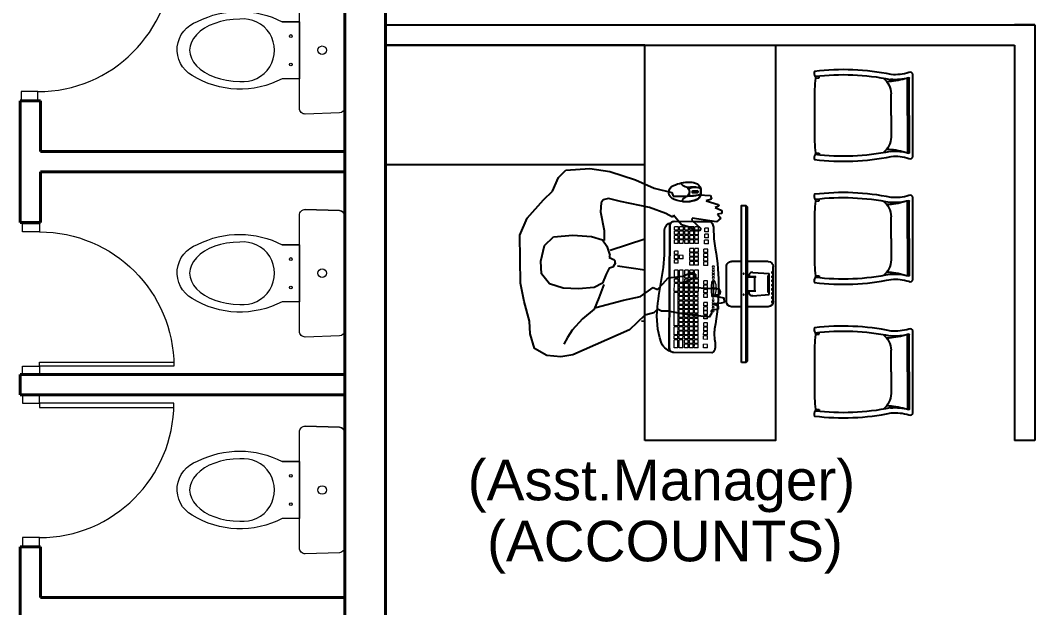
# Model space of a CAD drawing. Header units: inches. Extents: x 150067 to 167379, y -92057 to -49035.
# Drawn here: x 156863 to 157363, y -50852 to -50562 of the extents above; entities that cross this region are included whole.
import ezdxf

# ---------------------------------------------------------------- set-up
doc = ezdxf.new("R2010")
doc.units = ezdxf.units.IN
doc.header["$LTSCALE"] = 0.1
doc.header["$MEASUREMENT"] = 0
for name, color, linetype, lineweight in [('DOOR', 10, 'Continuous', 15), ('Layer4', 10, 'Continuous', 25), ('wall', 6, 'Continuous', 40)]:
    doc.layers.add(name, color=color, linetype=linetype, lineweight=lineweight)
doc.layers.add('Layer1', color=7, linetype='Continuous')
doc.styles.add('DIM', font='arial.ttf', dxfattribs={"width": 0.7, "height": 1})

# ---------------------------------------------------------------- blocks, each defined once
blk = doc.blocks.new('WC1')
at = {"layer": 'DOOR'}
for p, q in [((-29.34, -7.47), (-29.82, -22.73)), ((24.25, -5), (-26.8, -5))]:
    blk.add_line(p, q, dxfattribs=at)
for points in [[(26.8, -7.47), (27.27, -22.73, -0.423393), (24.73, -25.36), (-27.27, -25.36, -0.423393), (-29.82, -22.73), (-29.34, -7.47, -0.405093), (-26.8, -5), (24.25, -5, -0.405093), (26.8, -7.47, -0.407682)], [(11.45, -25.36), (11.45, -32.99, -0.265683), (10.03, -73.3, -0.649464), (-14.12, -70.89, -0.243179), (-13.99, -32.99), (-13.99, -25.36), (11.45, -25.36)], [(12.64, -52.05, 1.119632), (-15.19, -52.05, 17.71796)]]:
    blk.add_lwpolyline(points, format="xyb", dxfattribs=at)
blk.add_lwpolyline([(-13.99, -25.36), (-13.99, -32.99)], dxfattribs=at)
for centre, radius in [((-1.27, -15.18), 1.91), ((-7.63, -29.17), 0.636), ((5.09, -29.17), 0.636)]:
    blk.add_circle(centre, radius, dxfattribs=at)
blk.add_arc((-26.8, -7.54), 2.54, 90, 178.2101, dxfattribs=at)
blk.add_ellipse((-1.27, -52.05), major_axis=(0, -22.36), ratio=0.622298, start_param=4.712389, end_param=7.853982, dxfattribs=at)
blk = doc.blocks.new('A$C764D24B9')
at = {"layer": 'DOOR'}
for points in [[(0.0556, 0.1111), (0.0833, 0.1111), (0.0833, 1), (0.0556, 1)], [(0, 0), (0.0556, 0), (0.0556, 0.1111), (0, 0.1111)], [(0.9444, 0), (1, 0), (1, 0.1111), (0.9444, 0.1111)]]:
    blk.add_lwpolyline(points, close=True, dxfattribs=at)
blk.add_arc((0.0556, 0.1111), 0.8889, 0, 90, dxfattribs=at)
blk = doc.blocks.new('Dell S2340T 23-Inch 10-point Multi-Touch Monitor')
at = {"color": 0}
for p, q in [((-77.3, -17.2), (-77.3, -88.7)), ((-40.1, -70.4), (-36, -14.3)), ((-29.2, -14.3), (-29.2, -17.2)), ((-28.6, -14.3), (-28.6, -16.6)), ((28.6, -14.3), (28.6, -16.6)), ((29.2, -14.3), (29.2, -17.2)), ((40.1, -70.4), (36, -14.3)), ((77.3, -17.2), (77.3, -88.7)), ((-24.6, -60.1), (-24.6, -82.1)), ((-24.6, -60.1), (-24, -60.1)), ((-24, -60.1), (-24, -88.7)), ((-24, -62.9), (24, -62.9)), ((24, -60.1), (24, -88.7)), ((24, -60.1), (24.6, -60.1)), ((24.6, -60.1), (24.6, -82.1)), ((-268.9, -94.4), (-264.1, -88.7)), ((-264.1, -88.7), (264.1, -88.7)), ((268.9, -94.4), (264.1, -88.7)), ((-77.3, -108.7), (-77.3, -143.1)), ((77.3, -108.7), (77.3, -143.1))]:
    blk.add_line(p, q, dxfattribs=at)
for points in [[(-60.1, 0), (60.1, 0)], [(-36, -14.3), (36, -14.3)], [(-29.2, -17.2), (29.2, -17.2)], [(-28.6, -16.6), (28.6, -16.6)], [(-268.9, -108.7), (268.9, -108.7), (268.9, -94.4), (-268.9, -94.4), (-268.9, -108.7)], [(-60.1, -160.2), (60.1, -160.2)]]:
    blk.add_lwpolyline(points, dxfattribs=at)
for points in [[(-40.1, -70.4, 0.263666), (-36.6, -80.4), (-33.6, -82.1), (-24.6, -82.1)], [(40.1, -70.4, -0.263666), (36.6, -80.4), (33.6, -82.1), (24.6, -82.1)]]:
    blk.add_lwpolyline(points, format="xyb", dxfattribs=at)
for centre, radius in [((-60.7, -3.8), 1.73), ((-46.4, -3.8), 1.73), ((-32.1, -3.8), 1.73), ((-17.8, -3.8), 1.73), ((-3.5, -3.8), 1.73), ((10.8, -3.8), 1.73), ((25.1, -3.8), 1.73), ((39.4, -3.8), 1.73), ((-35.8, -101.6), 1.14), ((35.8, -101.6), 1.14)]:
    blk.add_circle(centre, radius, dxfattribs=at)
for centre, start, end in [((-60.1, -17.2), 90, 180), ((60.1, -17.2), 0, 90), ((-60.1, -143.1), 180, 270), ((60.1, -143.1), 270, 0)]:
    blk.add_arc(centre, 17.2, start, end, dxfattribs=at)
blk = doc.blocks.new('keyboard_top')
at = {"color": 0}
for points in [[(232.7, -75.8), (232.5, -26.1, 0.165941), (205.2, -17, -0.04592), (140.6, -11.5, 0.046884), (0, 0, 0.043941), (-135.1, -13.6, -0.081459), (-182.3, -12, 0.073722), (-205.6, -12.8, 0.278236), (-217.5, -23.3), (-217, -153.6, 0.414214), (-202, -168.5), (218.1, -167, 0.414214), (233, -151.9)], [(218.1, -167), (-202, -168.5, -0.198912), (-212.6, -164.1, 0.237087), (-180.8, -196.4, 0.110077), (-61.5, -209.4, 0.017919), (46.8, -193.4, -0.053396), (160.8, -184.8, 0.017301), (204.1, -184.6, 0.36209), (228, -163.1, -0.184401), (218.1, -167)]]:
    blk.add_lwpolyline(points, format="xyb", close=True, dxfattribs=at)
at = {"color": 0, "lineweight": 0}
for points in [[(-27.5, -18.5), (1, -18.5)], [(-26.4, -15.9), (1, -15.8)], [(0.9, -7.4), (1, -15.8)], [(1, -18.5), (1, -25.4)], [(4.3, -7.4), (4.6, -15.7)], [(4.6, -15.7), (30.2, -15.7)], [(4.6, -18.5), (30.3, -18.4)], [(4.6, -18.5), (4.8, -25.4)], [(155.8, -34.6), (155.8, -47.6)], [(155.8, -34.6), (167.8, -34.6)], [(167.8, -34.6), (167.8, -47.6)], [(176.3, -34), (188.3, -33.9)], [(176.3, -34), (176.3, -47)], [(188.3, -33.9), (188.3, -46.9)], [(197.2, -33.9), (197.2, -46.9)], [(197.2, -33.9), (209.2, -33.9)], [(209.2, -33.9), (209.2, -46.9)], [(-200.6, -38.1), (-188.6, -38.1)], [(-200.6, -38.1), (-200.5, -51.1)], [(-200.5, -51.1), (-188.5, -51.1)], [(-188.6, -38.1), (-188.5, -51.1)], [(-171.5, -38), (-171.4, -51)], [(-171.5, -38), (-159.5, -38)], [(-171.4, -51), (-159.4, -51)], [(-159.5, -38), (-159.4, -51)], [(-156.4, -38), (-144.4, -37.9)], [(-156.4, -38), (-156.3, -51)], [(-156.3, -51), (-144.3, -50.9)], [(-144.4, -37.9), (-144.3, -50.9)], [(-142.2, -37.9), (-130.2, -37.9)], [(-142.2, -37.9), (-142.1, -50.9)], [(-142.1, -50.9), (-130.1, -50.9)], [(-130.2, -37.9), (-130.1, -50.9)], [(-127.1, -37.9), (-115.1, -37.8)], [(-127.1, -37.9), (-127.1, -50.9)], [(-127.1, -50.9), (-115.1, -50.8)], [(-115.1, -37.8), (-115.1, -50.8)], [(-101.5, -37.8), (-89.5, -37.7)], [(-101.5, -37.8), (-101.4, -50.8)], [(-101.4, -50.8), (-89.4, -50.7)], [(-89.5, -37.7), (-89.4, -50.7)], [(-86.4, -37.7), (-86.3, -50.7)], [(-86.4, -37.7), (-74.4, -37.7)], [(-86.3, -50.7), (-74.3, -50.7)], [(-74.4, -37.7), (-74.3, -50.7)], [(-72.2, -37.7), (-60.2, -37.6)], [(-72.2, -37.7), (-72.1, -50.7)], [(-72.1, -50.7), (-60.1, -50.6)], [(-67.5, -69.5), (-55.5, -69.4)], [(-60.2, -37.6), (-60.1, -50.6)], [(-57.1, -37.6), (-57, -50.6)], [(-57.1, -37.6), (-45.1, -37.6)], [(-57, -50.6), (-45, -50.6)], [(-55.5, -69.4), (-55.5, -82.4)], [(-52.4, -69.4), (-52.4, -82.4)], [(-52.4, -69.4), (-40.4, -69.4)], [(-45.1, -37.6), (-45, -50.6)], [(-40.4, -69.4), (-40.4, -82.4)], [(-37.3, -69.4), (-25.3, -69.3)], [(-37.3, -69.4), (-37.3, -82.4)], [(-27.8, -37.5), (-27.7, -50.5)], [(-27.8, -37.5), (-15.8, -37.5)], [(-27.7, -50.5), (-15.7, -50.5)], [(-25.3, -69.3), (-25.3, -82.3)], [(-22.8, -69.3), (-10.8, -69.3)], [(-22.8, -69.3), (-22.8, -82.3)], [(-15.8, -37.5), (-15.7, -50.5)], [(-12.7, -37.5), (-0.7, -37.4)], [(-12.7, -37.5), (-12.6, -50.5)], [(-12.6, -50.5), (-0.6, -50.4)], [(-10.8, -69.3), (-10.8, -82.3)], [(-7.8, -69.2), (-7.7, -82.2)], [(-7.8, -69.2), (4.2, -69.2)], [(-0.7, -37.4), (-0.6, -50.4)], [(1.5, -37.4), (13.5, -37.4)], [(1.5, -37.4), (1.6, -50.4)], [(1.6, -50.4), (13.6, -50.4)], [(4.2, -69.2), (4.3, -82.2)], [(7.3, -69.2), (19.3, -69.1)], [(7.3, -69.2), (7.4, -82.2)], [(13.5, -37.4), (13.6, -50.4)], [(16.6, -37.3), (16.7, -50.3)], [(16.6, -37.3), (28.6, -37.3)], [(16.7, -50.3), (28.7, -50.3)], [(19.3, -69.1), (19.4, -82.1)], [(22.9, -69.1), (34.9, -69.1)], [(22.9, -69.1), (22.9, -82.1)], [(28.6, -37.3), (28.7, -50.3)], [(34.9, -69.1), (34.9, -82.1)], [(38, -69.1), (65.1, -69)], [(38, -69.1), (38, -82.1)], [(65.1, -69), (65.1, -82)], [(81.6, -37.1), (81.6, -50.1)], [(81.6, -37.1), (93.6, -37.1)], [(81.6, -50.1), (93.6, -50.1)], [(83, -68.9), (83.1, -81.9)], [(83, -68.9), (95, -68.9)], [(93.6, -37.1), (93.6, -50.1)], [(95, -68.9), (95.1, -81.9)], [(96.6, -37), (96.7, -50)], [(96.6, -37), (108.6, -37)], [(96.7, -50), (108.7, -50)], [(98.1, -68.9), (110.1, -68.8)], [(98.1, -68.9), (98.1, -81.9)], [(108.6, -37), (108.7, -50)], [(110.1, -68.8), (110.1, -81.8)], [(110.8, -37), (122.8, -37)], [(110.8, -37), (110.9, -50)], [(110.9, -50), (122.9, -50)], [(112.3, -68.8), (124.3, -68.8)], [(112.3, -68.8), (112.3, -81.8)], [(122.8, -37), (122.9, -50)], [(124.3, -68.8), (124.3, -81.8)], [(125.9, -36.9), (126, -49.9)], [(125.9, -36.9), (137.9, -36.9)], [(126, -49.9), (138, -49.9)], [(127.4, -68.8), (139.4, -68.7)], [(127.4, -68.8), (127.4, -81.8)], [(137.9, -36.9), (138, -49.9)], [(139.4, -68.7), (139.4, -81.7)], [(155.8, -47.6), (167.8, -47.6)], [(156.9, -68.6), (156.9, -81.6)], [(156.9, -68.6), (168.9, -68.6)], [(168.9, -68.6), (168.9, -81.6)], [(172, -68.6), (184, -68.5)], [(172, -68.6), (172, -81.6)], [(176.3, -47), (188.3, -46.9)], [(184, -68.5), (184, -81.5)], [(187.1, -68.5), (187.1, -81.5)], [(187.1, -68.5), (199.1, -68.5)], [(197.2, -46.9), (209.2, -46.9)], [(199.1, -68.5), (199.1, -81.5)], [(202.2, -68.5), (214.2, -68.4)], [(202.2, -68.5), (202.2, -81.5)], [(214.2, -68.4), (214.2, -81.4)], [(-200.5, -70), (-188.5, -69.9)], [(-200.5, -70), (-200.4, -83)], [(-200.4, -83), (-188.4, -82.9)], [(-200.4, -86.5), (-188.4, -86.5)], [(-200.4, -86.5), (-200.3, -99.5)], [(-200.3, -99.5), (-188.3, -99.5)], [(-200.3, -103.9), (-188.3, -103.9)], [(-200.3, -103.9), (-200.3, -116.9)], [(-188.5, -69.9), (-188.4, -82.9)], [(-188.4, -86.5), (-188.3, -99.5)], [(-188.3, -103.9), (-188.3, -116.9)], [(-185.4, -69.9), (-185.3, -82.9)], [(-185.4, -69.9), (-173.4, -69.9)], [(-185.3, -82.9), (-173.3, -82.9)], [(-185.3, -86.5), (-173.3, -86.4)], [(-185.3, -86.5), (-185.3, -99.5)], [(-185.3, -99.5), (-173.3, -99.4)], [(-185.2, -103.8), (-173.2, -103.8)], [(-185.2, -103.8), (-185.2, -116.8)], [(-173.4, -69.9), (-173.3, -82.9)], [(-173.3, -86.4), (-173.3, -99.4)], [(-173.2, -103.8), (-173.2, -116.8)], [(-170.3, -69.8), (-170.2, -82.8)], [(-170.3, -69.8), (-158.3, -69.8)], [(-170.2, -82.8), (-158.2, -82.8)], [(-170.2, -86.4), (-170.2, -99.4)], [(-170.2, -86.4), (-158.2, -86.4)], [(-170.2, -99.4), (-158.2, -99.4)], [(-170.2, -103.8), (-158.2, -103.7)], [(-170.2, -103.8), (-170.1, -116.8)], [(-158.3, -69.8), (-158.2, -82.8)], [(-158.2, -86.4), (-158.2, -99.4)], [(-158.2, -103.7), (-158.1, -116.7)], [(-156.1, -69.8), (-144.1, -69.7)], [(-156.1, -69.8), (-156, -82.8)], [(-156, -82.8), (-144, -82.7)], [(-156, -86.3), (-144, -86.3)], [(-156, -86.3), (-156, -99.3)], [(-156, -99.3), (-144, -99.3)], [(-156, -103.7), (-144, -103.7)], [(-156, -103.7), (-155.9, -116.7)], [(-144.1, -69.7), (-144, -82.7)], [(-144, -86.3), (-144, -99.3)], [(-144, -103.7), (-143.9, -116.7)], [(-141, -69.7), (-140.9, -82.7)], [(-141, -69.7), (-129, -69.7)], [(-140.9, -82.7), (-128.9, -82.7)], [(-140.9, -86.3), (-128.9, -86.2)], [(-140.9, -86.3), (-140.9, -99.3)], [(-140.9, -99.3), (-128.9, -99.2)], [(-140.9, -103.7), (-128.9, -103.6)], [(-140.9, -103.7), (-140.8, -116.7)], [(-129, -69.7), (-128.9, -82.7)], [(-128.9, -86.2), (-128.9, -99.2)], [(-128.9, -103.6), (-128.8, -116.6)], [(-125.9, -69.7), (-113.9, -69.6)], [(-125.9, -69.7), (-125.9, -82.7)], [(-125.9, -82.7), (-113.9, -82.6)], [(-125.8, -86.2), (-125.8, -99.2)], [(-125.8, -86.2), (-113.8, -86.2)], [(-125.8, -99.2), (-113.8, -99.2)], [(-125.8, -103.6), (-113.8, -103.6)], [(-125.8, -103.6), (-125.7, -116.6)], [(-113.9, -69.6), (-113.9, -82.6)], [(-113.8, -86.2), (-113.8, -99.2)], [(-113.8, -103.6), (-113.7, -116.6)], [(-111.8, -69.6), (-99.8, -69.6)], [(-111.8, -69.6), (-111.8, -82.6)], [(-111.8, -82.6), (-99.8, -82.6)], [(-111.8, -86.2), (-99.8, -86.1)], [(-111.8, -86.2), (-111.7, -99.2)], [(-111.7, -99.2), (-99.7, -99.1)], [(-111.7, -103.6), (-99.7, -103.5)], [(-111.7, -103.6), (-111.6, -116.6)], [(-99.8, -69.6), (-99.8, -82.6)], [(-99.8, -86.1), (-99.7, -99.1)], [(-99.7, -103.5), (-99.6, -116.5)], [(-96.7, -69.6), (-84.7, -69.5)], [(-96.7, -69.6), (-96.7, -82.6)], [(-96.7, -82.6), (-84.7, -82.5)], [(-96.7, -86.1), (-96.6, -99.1)], [(-96.7, -86.1), (-84.7, -86.1)], [(-96.6, -99.1), (-84.6, -99.1)], [(-96.6, -103.5), (-84.6, -103.5)], [(-96.6, -103.5), (-96.6, -116.5)], [(-84.7, -69.5), (-84.7, -82.5)], [(-84.7, -86.1), (-84.6, -99.1)], [(-84.6, -103.5), (-84.6, -116.5)], [(-81.6, -69.5), (-81.6, -82.5)], [(-81.6, -69.5), (-69.6, -69.5)], [(-81.6, -82.5), (-69.6, -82.5)], [(-81.6, -86.1), (-69.6, -86)], [(-81.6, -86.1), (-81.5, -99.1)], [(-81.5, -99.1), (-69.5, -99)], [(-81.5, -103.5), (-69.5, -103.4)], [(-81.5, -103.5), (-81.5, -116.5)], [(-69.6, -69.5), (-69.6, -82.5)], [(-69.6, -86), (-69.5, -99)], [(-69.5, -103.4), (-69.5, -116.4)], [(-67.5, -69.5), (-67.5, -82.5)], [(-67.5, -82.5), (-55.5, -82.4)], [(-67.5, -86), (-55.5, -86)], [(-67.5, -86), (-67.4, -99)], [(-67.4, -99), (-55.4, -99)], [(-67.4, -103.4), (-55.4, -103.4)], [(-67.4, -103.4), (-67.3, -116.4)], [(-55.5, -86), (-55.4, -99)], [(-55.4, -103.4), (-55.3, -116.4)], [(-52.4, -82.4), (-40.4, -82.4)], [(-52.4, -86), (-40.4, -85.9)], [(-52.4, -86), (-52.3, -99)], [(-52.3, -99), (-40.3, -98.9)], [(-52.3, -103.4), (-40.3, -103.3)], [(-52.3, -103.4), (-52.3, -116.4)], [(-40.4, -85.9), (-40.3, -98.9)], [(-40.3, -103.3), (-40.3, -116.3)], [(-37.3, -82.4), (-25.3, -82.3)], [(-37.3, -85.9), (-37.2, -98.9)], [(-37.3, -85.9), (-25.3, -85.9)], [(-37.2, -98.9), (-25.2, -98.9)], [(-37.2, -103.3), (-25.2, -103.3)], [(-37.2, -103.3), (-37.2, -116.3)], [(-25.3, -85.9), (-25.2, -98.9)], [(-25.2, -103.3), (-25.2, -116.3)], [(-22.8, -82.3), (-10.8, -82.3)], [(-22.8, -85.9), (-10.8, -85.8)], [(-22.8, -85.9), (-22.7, -98.9)], [(-22.7, -98.9), (-10.7, -98.8)], [(-22.7, -103.2), (-10.7, -103.2)], [(-22.7, -103.2), (-22.7, -116.2)], [(-10.8, -85.8), (-10.7, -98.8)], [(-10.7, -103.2), (-10.7, -116.2)], [(-7.7, -82.2), (4.3, -82.2)], [(-7.7, -85.8), (-7.6, -98.8)], [(-7.7, -85.8), (4.3, -85.8)], [(-7.6, -98.8), (4.4, -98.8)], [(-7.6, -103.2), (4.4, -103.1)], [(-7.6, -103.2), (-7.6, -116.2)], [(4.3, -85.8), (4.4, -98.8)], [(4.4, -103.1), (4.4, -116.1)], [(7.4, -82.2), (19.4, -82.1)], [(7.4, -85.7), (7.4, -98.7)], [(7.4, -85.7), (19.4, -85.7)], [(7.4, -98.7), (19.4, -98.7)], [(7.5, -103.1), (19.5, -103.1)], [(7.5, -103.1), (7.5, -116.1)], [(19.4, -85.7), (19.4, -98.7)], [(19.5, -103.1), (19.5, -116.1)], [(22.9, -82.1), (34.9, -82.1)], [(22.9, -85.7), (34.9, -85.6)], [(22.9, -85.7), (23, -98.7)], [(23, -98.7), (35, -98.6)], [(23, -103.1), (35, -103)], [(23, -103.1), (23.1, -116.1)], [(34.9, -85.6), (35, -98.6)], [(35, -103), (35.1, -116)], [(38, -82.1), (65.1, -82)], [(38, -85.6), (38.1, -98.6)], [(38, -85.6), (50, -85.6)], [(38.1, -98.6), (50.1, -98.6)], [(38.1, -103), (65.2, -102.9)], [(38.1, -103), (38.1, -116)], [(50, -85.6), (50.1, -98.6)], [(53.1, -85.6), (65.1, -85.5)], [(53.1, -85.6), (53.2, -98.6)], [(53.2, -98.6), (65.2, -98.5)], [(65.1, -85.5), (65.2, -98.5)], [(65.2, -102.9), (65.2, -115.9)], [(83.1, -81.9), (95.1, -81.9)], [(83.1, -85), (83.2, -98)], [(83.1, -85), (95.1, -85)], [(83.2, -98), (95.2, -98)], [(95.1, -85), (95.2, -98)], [(98.1, -81.9), (110.1, -81.8)], [(98.2, -85), (110.2, -84.9)], [(98.2, -85), (98.2, -98)], [(98.2, -98), (110.2, -97.9)], [(110.2, -84.9), (110.2, -97.9)], [(112.3, -81.8), (124.3, -81.8)], [(112.4, -84.9), (124.4, -84.9)], [(112.4, -84.9), (112.4, -97.9)], [(112.4, -97.9), (124.4, -97.9)], [(124.4, -84.9), (124.4, -97.9)], [(127.4, -81.8), (139.4, -81.7)], [(127.5, -84.9), (139.5, -84.8)], [(127.5, -84.9), (127.5, -97.9)], [(127.5, -97.9), (139.5, -97.8)], [(139.5, -84.8), (139.5, -97.8)], [(156.9, -81.6), (168.9, -81.6)], [(156.9, -85.2), (157, -98.2)], [(156.9, -85.2), (168.9, -85.2)], [(157, -98.2), (169, -98.2)], [(157, -102.6), (169, -102.5)], [(157, -102.6), (157, -115.6)], [(168.9, -85.2), (169, -98.2)], [(169, -102.5), (169, -115.5)], [(172, -81.6), (184, -81.5)], [(172, -85.1), (184, -85.1)], [(172, -85.1), (172.1, -98.1)], [(172.1, -98.1), (184.1, -98.1)], [(172.1, -102.5), (184.1, -102.5)], [(172.1, -102.5), (172.2, -115.5)], [(184, -85.1), (184.1, -98.1)], [(184.1, -102.5), (184.2, -115.5)], [(187.1, -81.5), (199.1, -81.5)], [(187.1, -85.1), (199.1, -85)], [(187.1, -85.1), (187.2, -98.1)], [(187.2, -98.1), (199.2, -98)], [(187.2, -102.5), (199.2, -102.4)], [(187.2, -102.5), (187.2, -115.5)], [(199.1, -85), (199.2, -98)], [(199.2, -102.4), (199.2, -115.4)], [(202.2, -81.5), (214.2, -81.4)], [(202.2, -85), (202.3, -98)], [(202.2, -85), (214.2, -85)], [(202.3, -98), (214.3, -98)], [(202.3, -102.4), (214.3, -102.4)], [(202.3, -102.4), (202.3, -115.4)], [(214.2, -85), (214.3, -98)], [(214.3, -102.4), (214.3, -115.4)], [(-200.3, -116.9), (-188.3, -116.9)], [(-200.3, -121.9), (-173.2, -121.8)], [(-200.3, -121.9), (-200.2, -134.9)], [(-200.2, -134.9), (-173.1, -134.8)], [(-185.2, -116.8), (-173.2, -116.8)], [(-173.2, -121.8), (-173.1, -134.8)], [(-170.1, -116.8), (-158.1, -116.7)], [(-170.1, -121.8), (-158.1, -121.7)], [(-170.1, -121.8), (-170, -134.8)], [(-170, -134.8), (-158, -134.7)], [(-158.1, -121.7), (-158, -134.7)], [(-155.9, -116.7), (-143.9, -116.7)], [(-155.9, -121.7), (-143.9, -121.7)], [(-155.9, -121.7), (-155.8, -134.7)], [(-155.8, -134.7), (-143.8, -134.7)], [(-155.8, -138.9), (-128.7, -138.8)], [(-143.9, -121.7), (-143.8, -134.7)], [(-140.8, -116.7), (-128.8, -116.6)], [(-140.8, -121.7), (-128.8, -121.6)], [(-140.8, -121.7), (-140.8, -134.7)], [(-140.8, -134.7), (-128.8, -134.6)], [(-128.8, -121.6), (-128.8, -134.6)], [(-128.7, -138.8), (-128.7, -151.8)], [(-125.7, -116.6), (-113.7, -116.6)], [(-125.7, -121.6), (-125.7, -134.6)], [(-125.7, -121.6), (-113.7, -121.6)], [(-125.7, -134.6), (-113.7, -134.6)], [(-125.6, -138.8), (-10.6, -138.4)], [(-125.6, -138.8), (-125.6, -151.8)], [(-113.7, -121.6), (-113.7, -134.6)], [(-111.6, -116.6), (-99.6, -116.5)], [(-111.6, -121.6), (-99.6, -121.5)], [(-111.6, -121.6), (-111.6, -134.6)], [(-111.6, -134.6), (-99.6, -134.5)], [(-99.6, -121.5), (-99.6, -134.5)], [(-96.6, -116.5), (-84.6, -116.5)], [(-96.5, -121.5), (-84.5, -121.5)], [(-96.5, -121.5), (-96.5, -134.5)], [(-96.5, -134.5), (-84.5, -134.5)], [(-84.5, -121.5), (-84.5, -134.5)], [(-81.5, -116.5), (-69.5, -116.4)], [(-81.4, -121.5), (-69.4, -121.4)], [(-81.4, -121.5), (-81.4, -134.5)], [(-81.4, -134.5), (-69.4, -134.4)], [(-69.4, -121.4), (-69.4, -134.4)], [(-67.3, -116.4), (-55.3, -116.4)], [(-67.3, -121.4), (-55.3, -121.4)], [(-67.3, -121.4), (-67.3, -134.4)], [(-67.3, -134.4), (-55.3, -134.4)], [(-55.3, -121.4), (-55.3, -134.4)], [(-52.3, -116.4), (-40.3, -116.3)], [(-52.2, -121.4), (-40.2, -121.3)], [(-52.2, -121.4), (-52.2, -134.4)], [(-52.2, -134.4), (-40.2, -134.3)], [(-40.2, -121.3), (-40.2, -134.3)], [(-37.2, -116.3), (-25.2, -116.3)], [(-37.2, -121.3), (-37.1, -134.3)], [(-37.2, -121.3), (-25.2, -121.3)], [(-37.1, -134.3), (-25.1, -134.3)], [(-25.2, -121.3), (-25.1, -134.3)], [(-22.7, -116.2), (-10.7, -116.2)], [(-22.6, -121.2), (-10.6, -121.2)], [(-22.6, -121.2), (-22.6, -134.2)], [(-22.6, -134.2), (-10.6, -134.2)], [(-10.6, -121.2), (-10.6, -134.2)], [(-10.6, -138.4), (-10.5, -151.4)], [(-7.6, -116.2), (4.4, -116.1)], [(-7.6, -121.2), (4.4, -121.1)], [(-7.6, -121.2), (-7.5, -134.2)], [(-7.5, -134.2), (4.5, -134.1)], [(-7.5, -138.4), (19.6, -138.3)], [(-7.5, -138.4), (-7.5, -151.4)], [(4.4, -121.1), (4.5, -134.1)], [(7.5, -116.1), (19.5, -116.1)], [(7.5, -121.1), (7.6, -134.1)], [(7.5, -121.1), (19.5, -121.1)], [(7.6, -134.1), (19.6, -134.1)], [(19.5, -121.1), (19.6, -134.1)], [(19.6, -138.3), (19.6, -151.3)], [(23.1, -116.1), (35.1, -116)], [(23.1, -121.1), (65.3, -120.9)], [(23.1, -121.1), (23.1, -134.1)], [(23.1, -134.1), (65.3, -133.9)], [(23.1, -138.3), (35.1, -138.2)], [(23.1, -138.3), (23.2, -151.3)], [(35.1, -138.2), (35.2, -151.2)], [(38.1, -116), (65.2, -115.9)], [(38.2, -138.2), (65.3, -138.1)], [(38.2, -138.2), (38.3, -151.2)], [(65.3, -120.9), (65.3, -133.9)], [(65.3, -138.1), (65.4, -151.1)], [(89.3, -138.1), (101.3, -138)], [(89.3, -138.1), (89.3, -151.1)], [(101.3, -138), (101.3, -151)], [(104.3, -120.6), (104.4, -133.6)], [(104.3, -120.6), (116.3, -120.6)], [(104.4, -133.6), (116.4, -133.6)], [(104.4, -138), (116.4, -138)], [(104.4, -138), (104.4, -151)], [(116.3, -120.6), (116.4, -133.6)], [(116.4, -138), (116.4, -151)], [(118.9, -138), (130.9, -137.9)], [(118.9, -138), (118.9, -151)], [(130.9, -137.9), (130.9, -150.9)], [(157, -115.6), (169, -115.5)], [(157.1, -120.6), (169.1, -120.5)], [(157.1, -120.6), (157.1, -133.6)], [(157.1, -133.6), (169.1, -133.5)], [(157.1, -137.8), (169.1, -137.7)], [(157.1, -137.8), (157.2, -150.8)], [(169.1, -120.5), (169.1, -133.5)], [(169.1, -137.7), (169.2, -150.7)], [(172.2, -115.5), (184.2, -115.5)], [(172.2, -120.5), (184.2, -120.5)], [(172.2, -120.5), (172.2, -133.5)], [(172.2, -133.5), (184.2, -133.5)], [(172.2, -137.7), (184.2, -137.7)], [(172.2, -137.7), (172.3, -150.7)], [(184.2, -120.5), (184.2, -133.5)], [(184.2, -137.7), (184.3, -150.7)], [(187.2, -115.5), (199.2, -115.4)], [(187.3, -120.5), (199.3, -120.4)], [(187.3, -120.5), (187.3, -133.5)], [(187.3, -133.5), (199.3, -133.4)], [(187.3, -137.7), (199.3, -137.6)], [(187.3, -137.7), (187.4, -150.7)], [(199.3, -120.4), (199.3, -133.4)], [(199.3, -137.6), (199.4, -150.6)], [(202.3, -115.4), (214.3, -115.4)], [(202.4, -120.4), (202.4, -133.4)], [(202.4, -120.4), (214.4, -120.4)], [(202.4, -133.4), (214.4, -133.4)], [(202.4, -137.6), (214.4, -137.6)], [(202.4, -137.6), (202.5, -150.6)], [(214.4, -120.4), (214.4, -133.4)], [(214.4, -137.6), (214.5, -150.6)], [(-200.2, -139.1), (-173.1, -139)], [(-200.2, -139.1), (-200.2, -152.1)], [(-200.2, -152.1), (-173.1, -152)], [(-173.1, -139), (-173.1, -152)], [(-170, -139), (-158, -138.9)], [(-170, -139), (-170, -152)], [(-170, -152), (-158, -151.9)], [(-158, -138.9), (-158, -151.9)], [(-155.8, -138.9), (-155.8, -151.9)], [(-155.8, -151.9), (-128.7, -151.8)], [(-125.6, -151.8), (-10.5, -151.4)], [(-7.5, -151.4), (19.6, -151.3)], [(23.2, -151.3), (35.2, -151.2)], [(38.3, -151.2), (65.4, -151.1)], [(89.3, -151.1), (101.3, -151)], [(104.4, -151), (116.4, -151)], [(118.9, -151), (130.9, -150.9)], [(157.2, -150.8), (169.2, -150.7)], [(172.3, -150.7), (184.3, -150.7)], [(187.4, -150.7), (199.4, -150.6)], [(202.5, -150.6), (214.5, -150.6)]]:
    blk.add_lwpolyline(points, dxfattribs=at)
for points in [[(1, -25.4, -0.037715), (-22.3, -23.7, -0.328345), (-27.5, -18.5)], [(-26.4, -15.9, -0.157731), (-21.7, -12.1, -0.08747), (0.9, -7.4, -0.08747)], [(4.3, -7.4, -0.086643), (26.8, -11.9, -0.237073), (30.2, -15.7)], [(30.3, -18.4, -0.11266), (29.2, -20.7, -0.188542), (24.3, -23.6, -0.031584), (4.8, -25.4, -0.031584)]]:
    blk.add_lwpolyline(points, format="xyb", dxfattribs=at)
for centre in [(-74, -18.4), (-64.3, -18.4), (-55, -18.4), (-45.6, -18.3), (-35.9, -18.3), (38.1, -18), (47.7, -18), (57.1, -18), (66.5, -17.9), (76.2, -17.9)]:
    blk.add_circle(centre, 3.55, dxfattribs=at)
blk = doc.blocks.new('A$C2C166547')
at = {"color": 0}
for p, q in [((0.2012, 0.4638), (0.0174, 0.4638)), ((0.2012, 0.4556), (0.0178, 0.4556)), ((0.2012, 0.4548), (0.0178, 0.4548)), ((0.2012, 0.4638), (0.3849, 0.4638)), ((0.2012, 0.4556), (0.3846, 0.4556)), ((0.2012, 0.4548), (0.3846, 0.4548)), ((0.2012, 0.3737), (0.0944, 0.3737)), ((0.2012, 0.3737), (0.308, 0.3737)), ((0.0156, 0.0201), (0.006, 0.0201)), ((0.0156, 0.0201), (0.0064, 0.0157)), ((0.0173, 0.0007), (0.0156, 0.0201)), ((0.385, 0.0007), (0.3868, 0.0201)), ((0.3868, 0.0201), (0.3959, 0.0157)), ((0.3868, 0.0201), (0.3964, 0.0201))]:
    blk.add_line(p, q, dxfattribs=at)
blk.add_lwpolyline([(0.0234, 0.3688, 0.080461), (0.0082, 0, 0.080461)], format="xyb", dxfattribs=at)
for centre, radius, start, end in [((0.0179, 0.4614), 0.00242, 100.345, 201.3742), ((-0.216, 0.3943), 0.2409, 354.5513, 15.9626), ((0.0178, 0.4549), 0.000725, 87.3762, 197.5208), ((0.0176, 0.4544), 0.000433, 71.7715, 189.2202), ((0.6183, 0.3943), 0.2409, 164.0374, 185.4487), ((0.3846, 0.4549), 0.000725, 342.4792, 92.6238), ((0.3847, 0.4544), 0.000433, 350.7798, 108.2285), ((0.3845, 0.4614), 0.00242, 338.6258, 79.655), ((-0.2824, 0.3464), 0.3173, 1.1591, 17.5641), ((0.6848, 0.3464), 0.3173, 162.4359, 178.8409), ((0.0953, 0.2759), 0.0978, 90.5164, 143.1927), ((0.3071, 0.2759), 0.0978, 36.8073, 89.4836), ((-0.752, 0.1374), 1.1544, 353.1637, 11.5643), ((0.0136, -0.0107), 0.012, 71.7536, 116.5375), ((0.3888, -0.0107), 0.012, 63.4625, 108.2464)]:
    blk.add_arc(centre, radius, start, end, dxfattribs=at)

msp = doc.modelspace()

# ---------------------------------------------------------------- linework, layer by layer
at = {"color": 0, "linetype": 'ByBlock'}
for p, q in [((157125.26, -50646.44, 23680.86), (157128.24, -50639.61, 23680.86)), ((157128.24, -50639.61, 23680.86), (157131.8, -50636.04, 23680.86)), ((157131.8, -50636.04, 23680.86), (157143.69, -50635.15, 23680.86)), ((157143.69, -50635.15, 23680.86), (157153.5, -50636.64, 23680.86)), ((157153.5, -50636.64, 23680.86), (157166.28, -50640.8, 23680.86)), ((157166.28, -50640.8, 23680.86), (157175.49, -50644.95, 23680.86)), ((157175.49, -50644.95, 23680.86), (157184.11, -50647.03, 23680.86)), ((157120.81, -50650.6, 23680.86), (157125.26, -50646.44, 23680.86)), ((157152.91, -50650, 23680.86), (157150.23, -50650.6, 23680.86)), ((157158.85, -50651.49, 23680.86), (157152.91, -50650, 23680.86)), ((157184.11, -50647.03, 23680.86), (157184.71, -50648.81, 23680.86)), ((157184.71, -50648.81, 23680.86), (157191.25, -50648.81, 23680.86)), ((157191.25, -50648.81, 23680.86), (157197.49, -50648.22, 23680.86)), ((157197.49, -50648.22, 23680.86), (157203.14, -50648.52, 23680.86)), ((157203.14, -50648.52, 23680.86), (157203.73, -50650.3, 23680.86)), ((157112.78, -50659.8, 23680.86), (157120.81, -50650.6, 23680.86)), ((157149.34, -50652.08, 23680.86), (157149.04, -50656.54, 23680.86)), ((157150.23, -50650.6, 23680.86), (157149.34, -50652.08, 23680.86)), ((157173.12, -50654.46, 23680.86), (157158.85, -50651.49, 23680.86)), ((157181.14, -50657.43, 23680.86), (157173.12, -50654.46, 23680.86)), ((157203.73, -50650.3, 23680.86), (157201.06, -50651.19, 23680.86)), ((157201.06, -50651.19, 23680.86), (157207, -50652.97, 23680.86)), ((157207.3, -50653.86, 23680.86), (157205.51, -50654.46, 23680.86)), ((157205.51, -50654.46, 23680.86), (157208.78, -50655.94, 23680.86)), ((157207, -50652.97, 23680.86), (157207.3, -50653.86, 23680.86)), ((157109.21, -50668.12, 23680.86), (157112.78, -50659.8, 23680.86)), ((157149.04, -50656.54, 23680.86), (157150.83, -50665.74, 23680.86)), ((157184.41, -50659.21, 23680.86), (157181.14, -50657.43, 23680.86)), ((157185.01, -50658.32, 23680.86), (157184.41, -50659.21, 23680.86)), ((157188.87, -50663.07, 23680.86), (157185.01, -50658.32, 23680.86)), ((157194.22, -50659.8, 23680.86), (157193.92, -50660.69, 23680.86)), ((157206.11, -50661.58, 23680.86), (157194.22, -50659.8, 23680.86)), ((157208.19, -50659.8, 23680.86), (157206.11, -50661.58, 23680.86)), ((157208.78, -50657.43, 23680.86), (157206.7, -50657.72, 23680.86)), ((157206.7, -50657.72, 23680.86), (157208.19, -50659.8, 23680.86)), ((157208.78, -50655.94, 23680.86), (157208.78, -50657.43, 23680.86)), ((157193.33, -50664.26, 23680.86), (157188.87, -50663.07, 23680.86)), ((157196, -50666.04, 23680.86), (157193.33, -50664.26, 23680.86)), ((157193.92, -50660.69, 23680.86), (157198.38, -50664.85, 23680.86)), ((157198.38, -50664.85, 23680.86), (157197.79, -50666.04, 23680.86)), ((157109.51, -50691.87, 23680.86), (157109.21, -50668.12, 23680.86)), ((157121.4, -50673.17, 23680.86), (157125.86, -50669.01, 23680.86)), ((157125.86, -50669.01, 23680.86), (157135.37, -50668.12, 23680.86)), ((157135.37, -50668.12, 23680.86), (157144.58, -50668.71, 23680.86)), ((157144.58, -50668.71, 23680.86), (157149.93, -50670.49, 23680.86)), ((157150.83, -50665.74, 23680.86), (157150.83, -50670.79, 23680.86)), ((157153.8, -50675.54, 23680.86), (157170.8, -50669.88, 23680.86)), ((157197.79, -50666.04, 23680.86), (157196, -50666.04, 23680.86)), ((157119.62, -50680.89, 23680.86), (157121.4, -50673.17, 23680.86)), ((157149.93, -50670.49, 23680.86), (157152.01, -50673.46, 23680.86)), ((157152.01, -50673.46, 23680.86), (157153.5, -50677.92, 23680.86)), ((157153.5, -50677.92, 23680.86), (157153.2, -50679.1, 23680.86)), ((157153.2, -50679.1, 23680.86), (157155.88, -50680.29, 23680.86)), ((157119.91, -50687.12, 23680.86), (157119.62, -50680.89, 23680.86)), ((157153.2, -50684.45, 23680.86), (157151.72, -50687.42, 23680.86)), ((157154.99, -50683.86, 23680.86), (157153.2, -50684.45, 23680.86)), ((157156.18, -50682.07, 23680.86), (157154.99, -50683.86, 23680.86)), ((157155.88, -50680.29, 23680.86), (157156.18, -50682.07, 23680.86)), ((157157.36, -50683.26, 23680.86), (157170.8, -50685.14, 23680.86)), ((157123.78, -50692.17, 23680.86), (157119.91, -50687.12, 23680.86)), ((157151.72, -50687.42, 23680.86), (157149.93, -50691.87, 23680.86)), ((157179.66, -50692.17, 23680.86), (157182.33, -50689.2, 23680.86)), ((157182.33, -50689.2, 23680.86), (157189.46, -50688.31, 23680.86)), ((157189.46, -50688.31, 23680.86), (157193.63, -50686.53, 23680.86)), ((157195.71, -50688.9, 23680.86), (157189.76, -50691.87, 23680.86)), ((157193.63, -50686.53, 23680.86), (157195.71, -50687.42, 23680.86)), ((157195.71, -50687.42, 23680.86), (157195.71, -50688.9, 23680.86)), ((157111.3, -50700.78, 23680.86), (157109.51, -50691.87, 23680.86)), ((157130.61, -50694.25, 23680.86), (157123.78, -50692.17, 23680.86)), ((157138.05, -50694.55, 23680.86), (157130.61, -50694.25, 23680.86)), ((157145.77, -50693.95, 23680.86), (157138.05, -50694.55, 23680.86)), ((157149.93, -50691.87, 23680.86), (157145.77, -50693.95, 23680.86)), ((157150.53, -50692.47, 23680.86), (157148.15, -50699, 23680.86)), ((157168.66, -50698.41, 23680.86), (157174.9, -50693.95, 23680.86)), ((157174.9, -50693.95, 23680.86), (157176.98, -50694.84, 23680.86)), ((157176.98, -50694.84, 23680.86), (157179.66, -50692.17, 23680.86)), ((157189.76, -50691.87, 23680.86), (157189.76, -50693.66, 23680.86)), ((157189.76, -50693.66, 23680.86), (157207.3, -50694.55, 23680.86)), ((157207.3, -50694.55, 23680.86), (157207.89, -50696.03, 23680.86)), ((157148.15, -50699, 23680.86), (157145.77, -50704.64, 23680.86)), ((157160.34, -50700.19, 23680.86), (157168.66, -50698.41, 23680.86)), ((157207.59, -50697.52, 23680.86), (157204.03, -50697.81, 23680.86)), ((157204.03, -50697.81, 23680.86), (157209.68, -50699, 23680.86)), ((157207.89, -50696.03, 23680.86), (157207.59, -50697.52, 23680.86)), ((157209.68, -50699, 23680.86), (157209.97, -50701.38, 23680.86)), ((157113.97, -50710.58, 23680.86), (157111.3, -50700.78, 23680.86)), ((157145.77, -50704.64, 23680.86), (157140.13, -50709.4, 23680.86)), ((157146.66, -50703.75, 23680.86), (157160.34, -50700.19, 23680.86)), ((157176.98, -50704.64, 23680.86), (157175.2, -50706.43, 23680.86)), ((157179.06, -50705.53, 23680.86), (157176.98, -50704.64, 23680.86)), ((157207, -50704.64, 23680.86), (157203.43, -50705.24, 23680.86)), ((157208.49, -50701.67, 23680.86), (157204.92, -50701.97, 23680.86)), ((157204.92, -50701.97, 23680.86), (157207, -50703.16, 23680.86)), ((157207, -50703.16, 23680.86), (157207, -50704.64, 23680.86)), ((157209.97, -50701.38, 23680.86), (157208.49, -50701.67, 23680.86)), ((157140.13, -50709.4, 23680.86), (157135.07, -50715.04, 23680.86)), ((157170.74, -50707.61, 23680.86), (157163.31, -50714.74, 23680.86)), ((157175.2, -50706.43, 23680.86), (157170.74, -50707.61, 23680.86)), ((157182.33, -50705.53, 23680.86), (157179.06, -50705.53, 23680.86)), ((157190.06, -50707.02, 23680.86), (157182.33, -50705.53, 23680.86)), ((157202.54, -50708.5, 23680.86), (157190.06, -50707.02, 23680.86)), ((157203.73, -50706.72, 23680.86), (157202.54, -50708.5, 23680.86)), ((157203.43, -50705.24, 23680.86), (157203.73, -50706.72, 23680.86)), ((157114.27, -50716.82, 23680.86), (157113.97, -50710.58, 23680.86)), ((157163.31, -50714.74, 23680.86), (157135.37, -50727.21, 23680.86)), ((157170.8, -50710.63, 23680.86), (157169.25, -50710.58, 23680.86)), ((157116.35, -50723.95, 23680.86), (157114.27, -50716.82, 23680.86)), ((157132.7, -50718.6, 23680.86), (157130.91, -50721.87, 23680.86)), ((157135.07, -50715.04, 23680.86), (157132.7, -50718.6, 23680.86)), ((157122.59, -50727.51, 23680.86), (157116.35, -50723.95, 23680.86)), ((157129.43, -50728.1, 23680.86), (157122.59, -50727.51, 23680.86)), ((157135.37, -50727.21, 23680.86), (157129.43, -50728.1, 23680.86))]:
    msp.add_line(p, q, dxfattribs=at)
at = {"color": 0, "linetype": 'ByBlock', "elevation": 23680.86}
for points in [[(157042.98, -50574.39), (157042.98, -50633.17), (157170.8, -50633.17), (157170.8, -50574.39)], [(157170.8, -50769.39), (157170.8, -50574.39), (157235.16, -50574.39), (157235.16, -50769.39)]]:
    msp.add_lwpolyline(points, close=True, dxfattribs=at)
at = {"elevation": 23680.86}
for points in [[(157300.95, -50587.9, -0.102523), (157292.21, -50588.86, 0.080461), (157254.49, -50587.3, 0.3023), (157254.78, -50589.75, -0.197932), (157254.85, -50590.66, 0.028193), (157254.49, -50596.07), (157254.49, -50609.07), (157254.49, -50622.08, 0.028193), (157254.85, -50627.48, -0.197932), (157254.78, -50628.4, 0.3023), (157254.49, -50630.84, 0.080461), (157292.21, -50629.28, -0.102523), (157300.95, -50630.24, 0.587111), (157302.87, -50629.16), (157302.87, -50588.98, 0.587111)], [(157198.44, -50646.41, -0.241004), (157197.09, -50650.19, -0.217003), (157185.35, -50650.47, -0.752527), (157185.02, -50643.63, -0.115399), (157192.99, -50641.95, -0.099122), (157196.73, -50642.79, -0.240483), (157198.44, -50646.41)], [(157198.23, -50644.92, 0.071754), (157195.07, -50644.4, 0.043169), (157193.01, -50644.54, -0.269309), (157188.91, -50642.92, -0.36617), (157189.1, -50642.29, -0.160325), (157196.73, -50642.79, -0.150096), (157198.22, -50644.9)], [(157198.27, -50645.13, 0.141108), (157193.35, -50644.85, -0.211379), (157191.83, -50644.55, -0.412702), (157191.86, -50648.93, -0.176997), (157193.53, -50648.56, 0.141094), (157198.39, -50647.81, 0.080592), (157198.44, -50646.41, 0.075205), (157198.29, -50645.13)], [(157198.37, -50647.94, -0.055019), (157195.84, -50648.65, -0.050601), (157193.43, -50648.81, 0.084687), (157191.86, -50648.93, 0.175899), (157189.36, -50650.65, 0.569307), (157189.69, -50651.45, 0.064428), (157193.06, -50651.44, 0.081238), (157197.09, -50650.19, 0.150456), (157198.37, -50647.94)], [(157194.92, -50647.11), (157196.9, -50646.99, 0.837339), (157196.73, -50646.26), (157194.45, -50646.37, 1), (157194.48, -50647.13)], [(157300.95, -50648.55, -0.102523), (157292.21, -50649.5, 0.080461), (157254.49, -50647.95, 0.3023), (157254.78, -50650.39, -0.197932), (157254.85, -50651.3, 0.028193), (157254.49, -50656.71), (157254.49, -50669.71), (157254.49, -50682.72, 0.028193), (157254.85, -50688.13, -0.197932), (157254.78, -50689.04, 0.3023), (157254.49, -50691.48, 0.080461), (157292.21, -50689.93, -0.102523), (157300.95, -50690.88, 0.587111), (157302.87, -50689.81), (157302.87, -50649.62, 0.587111)], [(157300.95, -50714.43, -0.102523), (157292.21, -50715.39, 0.080461), (157254.49, -50713.83, 0.3023), (157254.78, -50716.27, -0.197932), (157254.85, -50717.19, 0.028193), (157254.49, -50722.59), (157254.49, -50735.6), (157254.49, -50748.6, 0.028193), (157254.85, -50754.01, -0.197932), (157254.78, -50754.92, 0.3023), (157254.49, -50757.37, 0.080461), (157292.21, -50755.81, -0.102523), (157300.95, -50756.77, 0.587111), (157302.87, -50755.69), (157302.87, -50715.51, 0.587111)]]:
    msp.add_lwpolyline(points, format="xyb", close=True, dxfattribs=at)
at = {"layer": 'Layer1', "color": 6, "linetype": 'Continuous', "ltscale": 0.1}
for p, q in [((157042.98, -50464.39, 23680.86), (157042.98, -50564.39, 23680.86)), ((157042.98, -50564.39, 23680.86), (157362.98, -50564.39, 23680.86)), ((157042.98, -50564.39, 23680.86), (157042.98, -50574.39, 23680.86)), ((157362.98, -50564.39, 23680.86), (157352.98, -50564.39, 23680.86)), ((157362.98, -50564.39, 23680.86), (157362.98, -50769.39, 23680.86)), ((157042.98, -50574.39, 23680.86), (157352.96, -50574.39, 23680.86)), ((157352.96, -50574.39, 23680.86), (157352.96, -50577.24, 23680.86)), ((157352.96, -50574.39, 23680.86), (157352.96, -50769.39, 23680.86)), ((157362.98, -50769.39, 23680.86), (157352.96, -50769.39, 23680.86))]:
    msp.add_line(p, q, dxfattribs=at)
at = {"layer": 'wall', "linetype": 'Continuous', "ltscale": 0.1}
for p, q in [((157042.98, -50151.89, 23680.86), (157042.98, -50591.89, 23680.86)), ((157022.98, -50626.89, 23680.86), (157022.98, -50526.89, 23680.86)), ((157022.98, -50636.89, 23680.86), (157022.98, -50526.89, 23680.86)), ((157042.98, -50591.89, 23680.86), (157042.98, -51611.89, 23680.86)), ((157042.98, -50591.89, 23680.86), (157042.98, -51611.89, 23680.86)), ((156862.98, -50601.89, 23680.86), (156872.98, -50601.89, 23680.86)), ((156862.98, -50661.89, 23680.86), (156862.98, -50601.89, 23680.86)), ((156872.98, -50601.89, 23680.86), (156872.98, -50626.89, 23680.86)), ((156872.98, -50626.89, 23680.86), (157022.98, -50626.89, 23680.86)), ((156872.98, -50636.89, 23680.86), (157022.98, -50636.89, 23680.86)), ((156872.98, -50636.89, 23680.86), (156872.98, -50661.89, 23680.86)), ((157022.98, -50736.89, 23680.86), (157022.98, -50636.89, 23680.86)), ((157022.98, -50746.89, 23680.86), (157022.98, -50636.89, 23680.86)), ((156862.98, -50661.89, 23680.86), (156872.98, -50661.89, 23680.86)), ((156862.98, -50736.89, 23680.86), (157022.98, -50736.89, 23680.86)), ((156862.98, -50746.89, 23680.86), (157022.98, -50746.89, 23680.86)), ((157022.98, -50846.89, 23680.86), (157022.98, -50746.89, 23680.86)), ((157022.98, -50856.89, 23680.86), (157022.98, -50746.89, 23680.86)), ((157042.98, -51216.89, 23680.86), (157042.98, -50806.89, 23680.86)), ((157042.98, -51216.89, 23680.86), (157042.98, -50806.89, 23680.86)), ((156862.98, -50821.89, 23680.86), (156872.98, -50821.89, 23680.86)), ((156862.98, -50881.89, 23680.86), (156862.98, -50821.89, 23680.86)), ((156872.98, -50821.89, 23680.86), (156872.98, -50846.89, 23680.86)), ((156872.98, -50846.89, 23680.86), (157022.98, -50846.89, 23680.86))]:
    msp.add_line(p, q, dxfattribs=at)
at = {"layer": 'wall', "linetype": 'Continuous', "ltscale": 0.1, "elevation": 23680.86}
for points in [[(157042.98, -50591.89), (157042.98, -50144.39), (157178.81, -50144.39)], [(156862.98, -50746.89), (156862.98, -50736.89)]]:
    msp.add_lwpolyline(points, dxfattribs=at)

# ---------------------------------------------------------------- block references
at = {"color": 0, "linetype": 'ByBlock', "xscale": -100, "yscale": 100, "zscale": 100, "rotation": 270}
msp.add_blockref('A$C2C166547', (157254.78, -50629.16, 23680.86), dxfattribs=at)
at = {"rotation": 270}
for name, p, xscale, yscale, zscale in [('A$C2C166547', (157254.78, -50689.8, 23680.86), -100, 100, 100), ('Dell S2340T 23-Inch 10-point Multi-Touch Monitor', (157234.13, -50692.26, 23680.86), -0.144, 0.144, 0.144), ('keyboard_top', (157207.15, -50694.81, 23680.86), -0.144, 0.144, 0.144), ('A$C2C166547', (157254.78, -50755.68, 23680.86), -100, 100, 100)]:
    msp.add_blockref(name, p, dxfattribs=dict(at, xscale=xscale, yscale=yscale, zscale=zscale))
at = {"layer": 'Layer4', "linetype": 'Continuous', "ltscale": 0.1, "xscale": 1.102362204808742, "yscale": 1.102362204808742, "zscale": 1.102362204808742, "rotation": 270}
for p in [(157028.49, -50578.3, 23680.86), (157028.49, -50688.3, 23680.86), (157028.49, -50795.22, 23680.86)]:
    msp.add_blockref('WC1', p, dxfattribs=at)
at = {"layer": 'wall', "linetype": 'Continuous', "ltscale": 0.1, "yscale": 74.54819277208298, "rotation": 270}
for p, xscale, zscale in [((156863.38, -50526.89, 23680.86), 74.54819277208298, 74.54819277208298), ((156864.13, -50736.89, 23680.86), -74.54819277208298, 74.54819277212394), ((156864.13, -50746.89, 23680.86), 74.54819277208298, 74.54819277208298)]:
    msp.add_blockref('A$C764D24B9', p, dxfattribs=dict(at, xscale=xscale, zscale=zscale))

# ---------------------------------------------------------------- texts
at = {"style": 'DIM'}
for s, p in [('(Asst.Manager)', (157083.51, -50798.91, 23680.86)), ('(ACCOUNTS)', (157093.04, -50829, 23680.86))]:
    msp.add_text(s, height=20, dxfattribs=at).set_placement(p)

doc.saveas('drawing.dxf')
